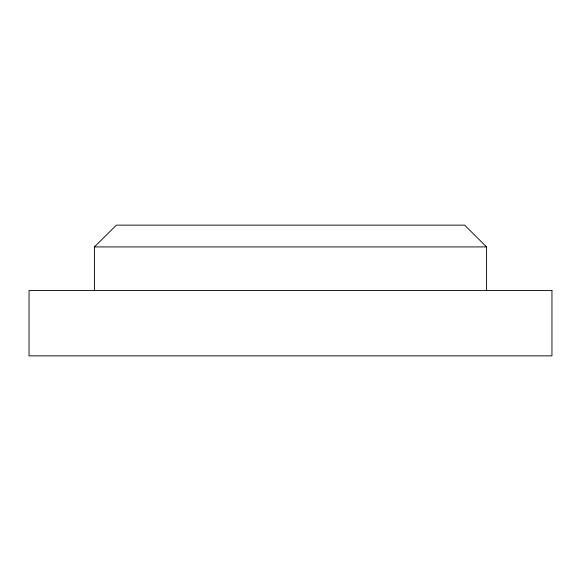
<?xml version="1.0" encoding="UTF-8"?>
<svg xmlns="http://www.w3.org/2000/svg" width="581" height="581" viewBox="0 0 581 581"><rect width="100%" height="100%" fill="white"/><g stroke="black" fill="none" stroke-linecap="round" stroke-linejoin="round"><path stroke-width="0.87" d="M94.412 290.5L94.412 246.925L116.389 225.137L464.611 225.137L486.587 246.925L486.587 290.5M94.412 246.925L486.587 246.925M551.95 290.5L29.05 290.5L29.05 355.862L551.95 355.862L551.95 290.5"/></g></svg>
